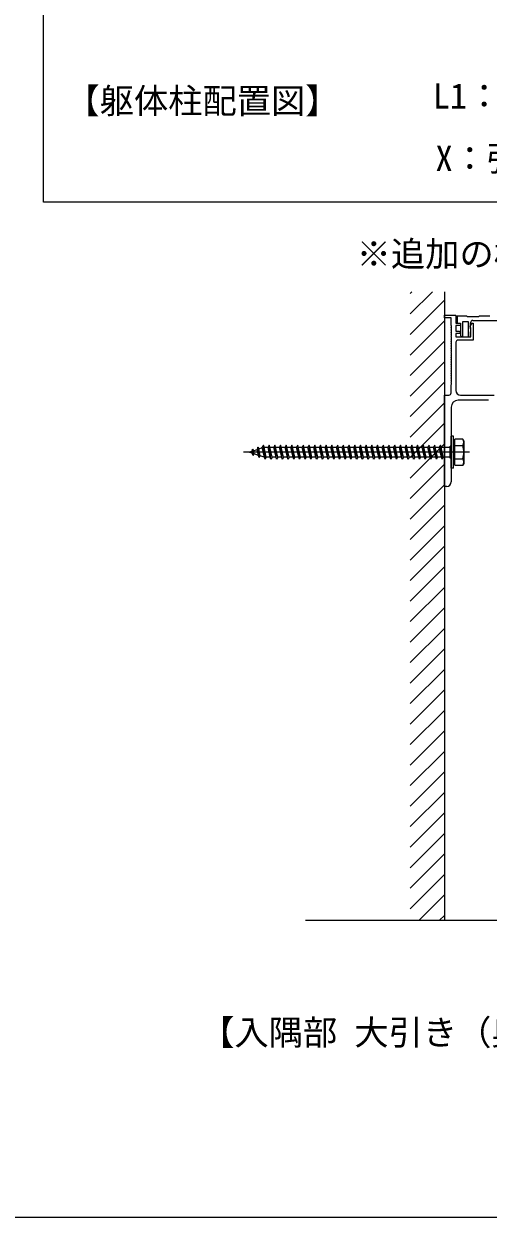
# Model space of a CAD drawing. Units: millimetres, scale not verified. Extents: x -875 to 875, y -1304 to 1297.
# Drawn here: x 342 to 546, y -1304 to -782 of the extents above; entities that cross this region are included whole.
import ezdxf
from ezdxf.enums import TextEntityAlignment as Align

# ---------------------------------------------------------------- set-up
doc = ezdxf.new("R2010")
doc.units = ezdxf.units.MM
doc.header["$LTSCALE"] = 8
for name, color, linetype in [('0-2_USER1', 3, 'Continuous'), ('0-3_YKK_11', 7, 'Continuous'), ('0-5_YKK_12', 2, 'Continuous'), ('0-6_YKK_13', 4, 'Continuous'), ('0-9_YKK_ZWAK', 7, 'Continuous'), ('0-A_YSS_K', 3, 'Continuous')]:
    doc.layers.add(name, color=color, linetype=linetype)
doc.styles.add('ＭＳ ゴシック', font='')
doc.styles.get('ＭＳ ゴシック').set_extended_font_data('MS Gothic')

msp = doc.modelspace()

# ---------------------------------------------------------------- linework, layer by layer
at = {"layer": '0-3_YKK_11'}
for p, q in [((531.402, -921.1), (531.402, -942.2)), ((527.402, -984.2), (526.402, -984.2))]:
    msp.add_line(p, q, dxfattribs=at)
for points in [[(529.422, -920.475), (529.422, -919.925), (529.302, -919.742), (529.302, -919.658), (529.422, -919.475), (529.422, -918.925), (529.302, -918.742), (529.302, -918.658), (529.422, -918.475), (529.422, -917.925), (529.302, -917.742), (529.302, -917.658), (529.422, -917.475), (529.422, -916.925), (529.302, -916.742), (529.302, -916.658), (529.422, -916.475), (529.422, -915.925), (529.302, -915.742), (529.302, -915.658), (529.422, -915.475), (529.422, -914.925), (529.302, -914.742), (529.302, -914.658), (529.422, -914.475), (529.422, -913.925), (529.302, -913.742), (529.302, -910.4), (526.402, -910.4), (526.402, -909.2), (531.402, -909.2), (531.402, -912.7), (533.402, -912.7), (533.402, -913.7), (531.402, -913.7), (531.402, -916.2), (532.826, -916.2), (533.438, -916.812), (533.277, -917.2), (531.402, -917.2)], [(531.402, -917.2), (531.402, -918.7), (538.002, -918.7), (538.002, -914.958), (537.882, -914.775), (537.702, -914.5), (537.702, -913.959), (538.457, -912.651), (538.902, -912.77), (538.902, -920.1), (532.402, -920.1)], [(546.252, -909.7), (541.552, -909.7), (541.252, -910), (536.552, -910), (536.252, -909.7), (531.902, -909.7), (531.902, -912.7), (533.402, -912.7), (533.402, -918.124), (534.031, -918.754), (534.402, -918.6), (534.402, -912), (536.802, -912), (536.802, -918.7), (537.802, -918.7), (537.802, -916.546), (538.002, -916.2), (538.002, -915.6), (537.882, -915.36), (537.802, -915.2), (537.802, -912.5)], [(538.802, -911.5), (565.402, -911.5)], [(529.422, -929.925), (529.302, -929.742), (529.302, -929.658), (529.422, -929.475), (529.422, -928.925), (529.302, -928.742), (529.302, -928.658), (529.422, -928.475), (529.422, -927.925), (529.302, -927.742), (529.302, -927.658), (529.422, -927.475), (529.422, -926.925), (529.302, -926.742), (529.302, -926.658), (529.422, -926.475), (529.422, -925.925), (529.302, -925.742), (529.302, -925.658), (529.422, -925.475), (529.422, -924.925), (529.302, -924.742), (529.302, -924.658), (529.422, -924.475), (529.422, -923.925), (529.302, -923.742), (529.302, -923.658), (529.422, -923.475), (529.422, -922.925), (529.302, -922.742), (529.302, -922.658), (529.422, -922.475), (529.422, -921.925), (529.302, -921.742), (529.302, -921.658), (529.422, -921.475), (529.422, -920.925), (529.302, -920.742), (529.302, -920.658), (529.422, -920.475)], [(529.302, -943.2), (529.302, -939.658), (529.422, -939.475), (529.422, -938.925), (529.302, -938.742), (529.302, -938.658), (529.422, -938.475), (529.422, -937.925), (529.302, -937.742), (529.302, -937.658), (529.422, -937.475), (529.422, -936.925), (529.302, -936.742), (529.302, -936.658), (529.422, -936.475), (529.422, -935.925), (529.302, -935.742), (529.302, -935.658), (529.422, -935.475), (529.422, -934.925), (529.302, -934.742), (529.302, -934.658), (529.422, -934.475), (529.422, -933.925), (529.302, -933.742), (529.302, -933.658), (529.422, -933.475), (529.422, -932.925), (529.302, -932.742), (529.302, -932.658), (529.422, -932.475), (529.422, -931.925), (529.302, -931.742), (529.302, -931.658), (529.422, -931.475), (529.422, -930.925), (529.302, -930.742), (529.302, -930.658), (529.422, -930.475), (529.422, -929.925)], [(526.402, -984.2), (526.402, -944.2), (528.302, -944.2)], [(533.402, -944.2), (548.231, -944.2)], [(529.402, -949.5), (529.402, -968.742), (529.282, -968.925), (529.282, -969.475), (529.402, -969.658), (529.402, -982.2)], [(541.627, -946.38), (541.443, -946.5), (541.36, -946.5), (541.177, -946.38), (540.627, -946.38), (540.443, -946.5), (540.36, -946.5), (540.177, -946.38), (539.627, -946.38), (539.443, -946.5), (539.36, -946.5), (539.177, -946.38), (538.627, -946.38), (538.443, -946.5), (538.36, -946.5), (538.177, -946.38), (537.627, -946.38), (537.443, -946.5), (537.36, -946.5), (537.177, -946.38), (536.627, -946.38), (536.443, -946.5), (536.36, -946.5), (536.177, -946.38), (535.627, -946.38), (535.443, -946.5), (535.36, -946.5), (535.177, -946.38), (534.627, -946.38), (534.443, -946.5), (534.36, -946.5), (534.177, -946.38), (533.627, -946.38), (533.443, -946.5), (532.402, -946.5)], [(545.627, -946.38), (545.443, -946.5), (545.36, -946.5), (545.177, -946.38), (544.627, -946.38), (544.443, -946.5), (544.36, -946.5), (544.177, -946.38), (543.627, -946.38), (543.443, -946.5), (543.36, -946.5), (543.177, -946.38), (542.627, -946.38), (542.443, -946.5), (542.36, -946.5), (542.177, -946.38), (541.627, -946.38)]]:
    msp.add_lwpolyline(points, dxfattribs=at)
for centre, radius, start, end in [((538.802, -912.5), 1, 90.00001, 179.99999), ((532.402, -921.1), 1, 90.00001, 179.99999), ((528.302, -943.2), 1, 270.00001, 359.99999), ((533.402, -942.2), 2, 180.00001, 269.99999), ((532.402, -949.5), 3, 90.00001, 179.99999), ((527.402, -982.2), 2, 270.00001, 359.99999)]:
    msp.add_arc(centre, radius, start, end, dxfattribs=at)
at = {"layer": '0-5_YKK_12'}
msp.add_line((537.402, -969.2), (438.402, -969.2), dxfattribs=at)
msp.add_lwpolyline([(350.857, -436.872), (841.825, -436.872), (841.825, -859.67), (350.857, -859.67)], close=True, dxfattribs=at)
at = {"layer": '0-6_YKK_13'}
for p, q in [((447.902, -972.2), (447.152, -966.2)), ((450.402, -972.2), (449.652, -966.2)), ((452.902, -972.2), (452.152, -966.2)), ((455.402, -972.2), (454.652, -966.2)), ((457.902, -972.2), (457.152, -966.2)), ((460.402, -972.2), (459.652, -966.2)), ((462.902, -972.2), (462.152, -966.2)), ((465.402, -972.2), (464.652, -966.2)), ((467.902, -972.2), (467.152, -966.2)), ((470.402, -972.2), (469.652, -966.2)), ((472.902, -972.2), (472.152, -966.2)), ((475.402, -972.2), (474.652, -966.2)), ((477.902, -972.2), (477.152, -966.2)), ((480.402, -972.2), (479.652, -966.2)), ((482.902, -972.2), (482.152, -966.2)), ((485.402, -972.2), (484.652, -966.2)), ((487.902, -972.2), (487.152, -966.2)), ((490.402, -972.2), (489.652, -966.2)), ((492.902, -972.2), (492.152, -966.2)), ((495.402, -972.2), (494.652, -966.2)), ((497.902, -972.2), (497.152, -966.2)), ((500.402, -972.2), (499.652, -966.2)), ((502.902, -972.2), (502.152, -966.2)), ((505.402, -972.2), (504.652, -966.2)), ((507.902, -972.2), (507.152, -966.2)), ((510.402, -972.2), (509.652, -966.2)), ((512.902, -972.2), (512.152, -966.2)), ((515.402, -972.2), (514.652, -966.2)), ((517.902, -972.2), (517.152, -966.2)), ((520.402, -972.2), (519.652, -966.2)), ((522.152, -966.2), (521.652, -966.95)), ((522.402, -966.95), (522.152, -966.2)), ((522.902, -972.2), (522.152, -966.2)), ((525.402, -972.2), (524.652, -966.2)), ((528.902, -971.8), (528.902, -966.6)), ((529.402, -966.6), (528.902, -966.6)), ((529.402, -976.2), (529.402, -962.2)), ((530.402, -962.2), (529.402, -962.2)), ((530.402, -976.2), (530.402, -962.2)), ((534.471, -963.45), (530.902, -963.45)), ((530.902, -974.95), (530.902, -963.45)), ((530.902, -966.313), (534.455, -966.313)), ((534.902, -964.2), (534.469, -963.45)), ((534.902, -964.2), (534.902, -974.2)), ((440.902, -969.2), (442.063, -968.8)), ((442.255, -969.666), (440.902, -969.2)), ((442.365, -967.903), (442.063, -968.8)), ((442.255, -969.666), (442.063, -968.8)), ((442.703, -970.614), (442.255, -969.666)), ((442.365, -967.903), (442.76, -968.56)), ((442.703, -970.614), (442.365, -967.903)), ((442.703, -970.614), (443.067, -969.946)), ((442.76, -968.56), (444.385, -968.001)), ((443.067, -969.946), (442.76, -968.56)), ((444.962, -970.598), (443.067, -969.946)), ((444.761, -967.078), (444.385, -968.001)), ((444.962, -970.598), (444.385, -968.001)), ((444.761, -967.078), (445.082, -967.761)), ((445.316, -971.513), (444.761, -967.078)), ((445.316, -971.513), (444.962, -970.598)), ((445.082, -967.761), (446.707, -967.201)), ((445.775, -970.878), (445.082, -967.761)), ((445.316, -971.513), (445.775, -970.878)), ((447.436, -971.45), (445.775, -970.878)), ((447.652, -971.45), (446.652, -966.95)), ((447.404, -966.961), (447.436, -966.95)), ((447.436, -966.95), (449.152, -966.95)), ((447.652, -971.45), (447.436, -971.45)), ((450.152, -971.45), (448.402, -971.45)), ((450.152, -971.45), (449.152, -966.95)), ((449.902, -966.95), (451.652, -966.95)), ((452.652, -971.45), (450.902, -971.45)), ((452.652, -971.45), (451.652, -966.95)), ((452.402, -966.95), (454.152, -966.95)), ((455.152, -971.45), (453.402, -971.45)), ((455.152, -971.45), (454.152, -966.95)), ((454.902, -966.95), (456.652, -966.95)), ((457.652, -971.45), (455.902, -971.45)), ((457.652, -971.45), (456.652, -966.95)), ((457.402, -966.95), (459.152, -966.95)), ((460.152, -971.45), (459.152, -966.95)), ((459.902, -966.95), (461.652, -966.95)), ((462.652, -971.45), (460.902, -971.45)), ((462.652, -971.45), (461.652, -966.95)), ((462.402, -966.95), (464.152, -966.95)), ((465.152, -971.45), (463.402, -971.45)), ((465.152, -971.45), (464.152, -966.95)), ((464.902, -966.95), (466.652, -966.95)), ((467.652, -971.45), (465.902, -971.45)), ((467.652, -971.45), (466.652, -966.95)), ((467.402, -966.95), (469.152, -966.95)), ((470.152, -971.45), (468.402, -971.45)), ((470.152, -971.45), (469.152, -966.95)), ((469.902, -966.95), (471.652, -966.95)), ((472.652, -971.45), (470.902, -971.45)), ((472.652, -971.45), (471.652, -966.95)), ((472.402, -966.95), (474.152, -966.95)), ((475.152, -971.45), (473.402, -971.45)), ((475.152, -971.45), (474.152, -966.95)), ((474.902, -966.95), (476.652, -966.95)), ((477.652, -971.45), (475.902, -971.45)), ((477.652, -971.45), (476.652, -966.95)), ((477.402, -966.95), (479.152, -966.95)), ((480.152, -971.45), (478.402, -971.45)), ((480.152, -971.45), (479.152, -966.95)), ((479.902, -966.95), (481.652, -966.95)), ((482.652, -971.45), (480.902, -971.45)), ((482.652, -971.45), (481.652, -966.95)), ((482.402, -966.95), (484.152, -966.95)), ((485.152, -971.45), (483.402, -971.45)), ((485.152, -971.45), (484.152, -966.95)), ((484.902, -966.95), (486.652, -966.95)), ((487.652, -971.45), (485.902, -971.45)), ((487.652, -971.45), (486.652, -966.95)), ((487.402, -966.95), (489.152, -966.95)), ((490.152, -971.45), (488.402, -971.45)), ((490.152, -971.45), (489.152, -966.95)), ((489.902, -966.95), (491.652, -966.95)), ((492.652, -971.45), (490.902, -971.45)), ((492.652, -971.45), (491.652, -966.95)), ((492.402, -966.95), (494.152, -966.95)), ((495.152, -971.45), (493.402, -971.45)), ((495.152, -971.45), (494.152, -966.95)), ((494.902, -966.95), (496.652, -966.95)), ((497.652, -971.45), (495.902, -971.45)), ((497.652, -971.45), (496.652, -966.95)), ((497.402, -966.95), (499.152, -966.95)), ((500.152, -971.45), (498.402, -971.45)), ((500.152, -971.45), (499.152, -966.95)), ((499.902, -966.95), (501.652, -966.95)), ((502.652, -971.45), (500.902, -971.45)), ((502.652, -971.45), (501.652, -966.95)), ((502.402, -966.95), (504.152, -966.95)), ((505.152, -971.45), (503.402, -971.45)), ((505.152, -971.45), (504.152, -966.95)), ((504.902, -966.95), (506.652, -966.95)), ((507.652, -971.45), (505.902, -971.45)), ((507.652, -971.45), (506.652, -966.95)), ((507.402, -966.95), (509.152, -966.95)), ((510.152, -971.45), (508.402, -971.45)), ((510.152, -971.45), (509.152, -966.95)), ((509.902, -966.95), (511.652, -966.95)), ((512.652, -971.45), (510.902, -971.45)), ((512.652, -971.45), (511.652, -966.95)), ((512.402, -966.95), (514.152, -966.95)), ((515.152, -971.45), (513.402, -971.45)), ((515.152, -971.45), (514.152, -966.95)), ((514.902, -966.95), (516.652, -966.95)), ((517.652, -971.45), (515.902, -971.45)), ((517.652, -971.45), (516.652, -966.95)), ((517.402, -966.95), (519.152, -966.95)), ((520.152, -971.45), (518.402, -971.45)), ((520.152, -971.45), (519.152, -966.95)), ((519.902, -966.95), (521.652, -966.95)), ((522.652, -971.45), (520.902, -971.45)), ((522.652, -971.45), (521.652, -966.95)), ((523.402, -971.45), (522.402, -966.95)), ((522.402, -966.95), (524.152, -966.95)), ((522.902, -972.2), (522.652, -971.45)), ((523.402, -971.45), (522.902, -972.2)), ((525.152, -971.45), (523.402, -971.45)), ((525.152, -971.45), (524.152, -966.95)), ((524.902, -966.95), (528.902, -966.95)), ((528.902, -971.45), (525.902, -971.45)), ((529.402, -971.8), (528.902, -971.8)), ((530.902, -966.95), (530.402, -966.95)), ((530.902, -971.45), (530.402, -971.45)), ((530.402, -976.2), (529.402, -976.2)), ((530.902, -972.087), (534.455, -972.087)), ((530.902, -974.95), (534.471, -974.95)), ((534.902, -974.2), (534.469, -974.95))]:
    msp.add_line(p, q, dxfattribs=at)
for points in [[(448.402, -971.45), (447.402, -966.95), (447.152, -966.2), (446.652, -966.95)], [(450.902, -971.45), (449.902, -966.95), (449.652, -966.2), (449.152, -966.95)], [(453.402, -971.45), (452.402, -966.95), (452.152, -966.2), (451.652, -966.95)], [(455.902, -971.45), (454.902, -966.95), (454.652, -966.2), (454.152, -966.95)], [(458.402, -971.45), (457.402, -966.95), (457.152, -966.2), (456.652, -966.95)], [(460.902, -971.45), (459.902, -966.95), (459.652, -966.2), (459.152, -966.95)], [(463.402, -971.45), (462.402, -966.95), (462.152, -966.2), (461.652, -966.95)], [(465.902, -971.45), (464.902, -966.95), (464.652, -966.2), (464.152, -966.95)], [(468.402, -971.45), (467.402, -966.95), (467.152, -966.2), (466.652, -966.95)], [(470.902, -971.45), (469.902, -966.95), (469.652, -966.2), (469.152, -966.95)], [(473.402, -971.45), (472.402, -966.95), (472.152, -966.2), (471.652, -966.95)], [(475.902, -971.45), (474.902, -966.95), (474.652, -966.2), (474.152, -966.95)], [(478.402, -971.45), (477.402, -966.95), (477.152, -966.2), (476.652, -966.95)], [(480.902, -971.45), (479.902, -966.95), (479.652, -966.2), (479.152, -966.95)], [(483.402, -971.45), (482.402, -966.95), (482.152, -966.2), (481.652, -966.95)], [(485.902, -971.45), (484.902, -966.95), (484.652, -966.2), (484.152, -966.95)], [(488.402, -971.45), (487.402, -966.95), (487.152, -966.2), (486.652, -966.95)], [(490.902, -971.45), (489.902, -966.95), (489.652, -966.2), (489.152, -966.95)], [(493.402, -971.45), (492.402, -966.95), (492.152, -966.2), (491.652, -966.95)], [(495.902, -971.45), (494.902, -966.95), (494.652, -966.2), (494.152, -966.95)], [(498.402, -971.45), (497.402, -966.95), (497.152, -966.2), (496.652, -966.95)], [(500.902, -971.45), (499.902, -966.95), (499.652, -966.2), (499.152, -966.95)], [(503.402, -971.45), (502.402, -966.95), (502.152, -966.2), (501.652, -966.95)], [(505.902, -971.45), (504.902, -966.95), (504.652, -966.2), (504.152, -966.95)], [(508.402, -971.45), (507.402, -966.95), (507.152, -966.2), (506.652, -966.95)], [(510.902, -971.45), (509.902, -966.95), (509.652, -966.2), (509.152, -966.95)], [(513.402, -971.45), (512.402, -966.95), (512.152, -966.2), (511.652, -966.95)], [(515.902, -971.45), (514.902, -966.95), (514.652, -966.2), (514.152, -966.95)], [(518.402, -971.45), (517.402, -966.95), (517.152, -966.2), (516.652, -966.95)], [(520.902, -971.45), (519.902, -966.95), (519.652, -966.2), (519.152, -966.95)], [(525.902, -971.45), (524.902, -966.95), (524.652, -966.2), (524.152, -966.95)], [(448.402, -971.45), (447.902, -972.2), (447.652, -971.45)], [(450.902, -971.45), (450.402, -972.2), (450.152, -971.45)], [(453.402, -971.45), (452.902, -972.2), (452.652, -971.45)], [(455.902, -971.45), (455.402, -972.2), (455.152, -971.45)], [(460.152, -971.45), (458.402, -971.45), (457.902, -972.2), (457.652, -971.45)], [(460.902, -971.45), (460.402, -972.2), (460.152, -971.45)], [(463.402, -971.45), (462.902, -972.2), (462.652, -971.45)], [(465.902, -971.45), (465.402, -972.2), (465.152, -971.45)], [(468.402, -971.45), (467.902, -972.2), (467.652, -971.45)], [(470.902, -971.45), (470.402, -972.2), (470.152, -971.45)], [(473.402, -971.45), (472.902, -972.2), (472.652, -971.45)], [(475.902, -971.45), (475.402, -972.2), (475.152, -971.45)], [(478.402, -971.45), (477.902, -972.2), (477.652, -971.45)], [(480.902, -971.45), (480.402, -972.2), (480.152, -971.45)], [(483.402, -971.45), (482.902, -972.2), (482.652, -971.45)], [(485.902, -971.45), (485.402, -972.2), (485.152, -971.45)], [(488.402, -971.45), (487.902, -972.2), (487.652, -971.45)], [(490.902, -971.45), (490.402, -972.2), (490.152, -971.45)], [(493.402, -971.45), (492.902, -972.2), (492.652, -971.45)], [(495.902, -971.45), (495.402, -972.2), (495.152, -971.45)], [(498.402, -971.45), (497.902, -972.2), (497.652, -971.45)], [(500.902, -971.45), (500.402, -972.2), (500.152, -971.45)], [(503.402, -971.45), (502.902, -972.2), (502.652, -971.45)], [(505.902, -971.45), (505.402, -972.2), (505.152, -971.45)], [(508.402, -971.45), (507.902, -972.2), (507.652, -971.45)], [(510.902, -971.45), (510.402, -972.2), (510.152, -971.45)], [(513.402, -971.45), (512.902, -972.2), (512.652, -971.45)], [(515.902, -971.45), (515.402, -972.2), (515.152, -971.45)], [(518.402, -971.45), (517.902, -972.2), (517.652, -971.45)], [(520.902, -971.45), (520.402, -972.2), (520.152, -971.45)], [(525.902, -971.45), (525.402, -972.2), (525.152, -971.45)]]:
    msp.add_lwpolyline(points, dxfattribs=at)
for centre, radius, start, end in [((532.346, -964.87), 2.556, 325.61575, 33.74822), ((525.348, -969.2), 9.553, 342.41205, 17.58795), ((532.346, -973.53), 2.556, 326.25178, 34.38425)]:
    msp.add_arc(centre, radius, start, end, dxfattribs=at)
at = {"layer": '0-9_YKK_ZWAK'}
msp.add_lwpolyline([(-875, -1304.2), (875, -1304.2), (875, 1245.8)], dxfattribs=at)
at = {"layer": '0-A_YSS_K'}
for p, q in [((511.402, -899.717), (512.169, -898.949)), ((511.402, -908.697), (521.15, -898.949)), ((511.402, -917.677), (526.402, -902.677)), ((526.402, -898.949), (526.401, -1174.2)), ((511.402, -926.657), (526.402, -911.657)), ((511.402, -935.638), (526.402, -920.638)), ((511.402, -944.618), (526.402, -929.618)), ((511.402, -953.598), (526.402, -938.598)), ((511.402, -962.578), (526.402, -947.578)), ((511.402, -971.559), (526.402, -956.559)), ((511.402, -980.539), (526.402, -965.539)), ((511.402, -989.519), (526.402, -974.519)), ((511.402, -998.499), (526.402, -983.499)), ((511.402, -1007.48), (526.402, -992.48)), ((511.402, -1016.46), (526.402, -1001.46)), ((511.402, -1025.44), (526.402, -1010.44)), ((511.402, -1034.42), (526.402, -1019.42)), ((511.402, -1043.401), (526.402, -1028.401)), ((511.402, -1052.381), (526.402, -1037.381)), ((511.402, -1061.361), (526.402, -1046.361)), ((511.402, -1070.341), (526.402, -1055.341)), ((511.402, -1079.322), (526.402, -1064.322)), ((511.402, -1088.302), (526.402, -1073.302)), ((511.402, -1097.282), (526.402, -1082.282)), ((511.402, -1106.262), (526.402, -1091.262)), ((511.402, -1115.243), (526.402, -1100.243)), ((511.402, -1124.223), (526.402, -1109.223)), ((511.402, -1133.203), (526.402, -1118.203)), ((511.402, -1142.184), (526.402, -1127.184)), ((511.402, -1151.164), (526.402, -1136.164)), ((511.402, -1160.144), (526.402, -1145.144)), ((511.402, -1169.124), (526.402, -1154.124)), ((515.306, -1174.2), (526.402, -1163.105)), ((465.499, -1174.2), (728.458, -1174.2)), ((524.287, -1174.2), (526.402, -1172.085))]:
    msp.add_line(p, q, dxfattribs=at)

# ---------------------------------------------------------------- texts
at = {"layer": '0-2_USER1', "style": 'ＭＳ ゴシック'}
for s, p in [('【躯体柱配置図】', (360.443, -824.155)), ('L1：外壁～たて枠内法寸法（現調）', (521.295, -822.013)), ('X：張り出し寸法', (522.489, -849.314)), ('※追加の根太（7～9尺）', (487.955, -891.183)), ('【入隅部 大引き（奥行7～9尺の場合）取付図】', (419.443, -1232.098))]:
    msp.add_text(s, height=11, dxfattribs=at).set_placement(p, align=Align.BOTTOM_LEFT)

doc.saveas('drawing.dxf')
